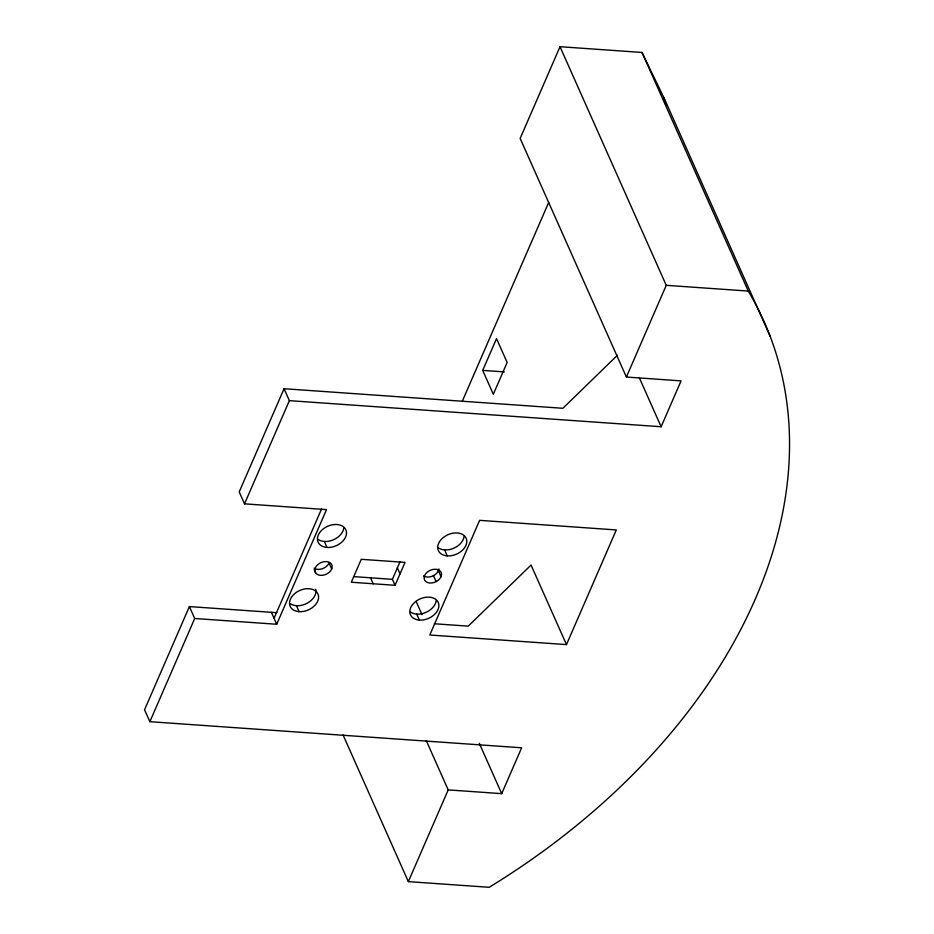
<?xml version="1.0" encoding="UTF-8"?>
<svg xmlns="http://www.w3.org/2000/svg" width="934" height="934" viewBox="0 0 934 934"><rect width="100%" height="100%" fill="white"/><g stroke="black" fill="none" stroke-linecap="round" stroke-linejoin="round"><path stroke-width="1.4" d="M276.861 612.704L189.392 606.575L144.548 709.758L149.86 721.69L521.639 747.795L501.71 793.655L448.203 789.895L426.243 740.58M617.479 355.212L562.875 408.286L284.053 388.719L239.209 491.914L244.521 503.846L326.526 509.602L276.709 624.262L194.704 618.495L189.392 606.575M149.86 721.69L194.704 618.495M244.521 503.846L289.365 400.651L284.053 388.719M274.059 618.296L321.553 508.96M770.211 336.45L663.981 97.837L642.02 52.456L560.015 46.7L520.156 138.43L626.387 377.044L681.061 380.885L661.132 426.745L289.365 400.651M462.155 401.562L548.655 202.503M482.703 370.389L496.514 338.61L507.139 362.462L493.327 394.241L482.703 370.389L504.302 371.907M395.047 585.303L405.017 562.373L361.271 559.303L351.312 582.232L395.047 585.303L392.397 579.337L400.149 561.497M626.387 377.044L666.246 285.314L560.015 46.7M642.02 52.456L748.262 291.069A590.008 412.069 -24 0 1 489.194 887.3L408.345 881.626L448.203 789.895M566.483 644.6L616.3 529.94L479.621 520.343L429.792 635.003L566.483 644.6L531.061 565.058L468.226 626.142L434.357 623.76M666.246 285.314L748.262 291.069M354.126 576.652L392.397 579.337M639.3 377.698L661.132 426.745M444.619 549.916L447.269 555.882A15.201 10.624 -24 0 0 466.58 539.513A15.201 10.624 -24 0 0 442.903 537.856A15.201 10.624 -24 0 0 447.269 555.882M438.385 570.744L441.035 576.71M433.446 575.636L436.096 581.602M416.132 601.438L422.028 614.689M479.282 743.277L501.71 793.655M397.37 567.872L400.032 573.838M416.716 614.128L419.366 620.094A15.201 10.624 -24 0 0 438.676 603.726A15.201 10.624 -24 0 0 415.011 602.056A15.201 10.624 -24 0 0 419.366 620.094M370.529 577.796L373.18 583.762M324.332 541.475L326.993 547.441A15.201 10.624 -24 0 0 346.304 531.072A15.201 10.624 -24 0 0 322.627 529.415A15.201 10.624 -24 0 0 326.993 547.441M331.687 569.039A9.118 6.375 -24 0 0 321.973 562.221L319.802 563.19A9.118 6.375 -24 0 0 315.575 572.916L316.801 574.13A9.118 6.375 -24 0 0 331.687 569.039L329.037 563.074A9.118 6.375 -24 0 1 314.139 568.164M314.221 569.577L315.82 573.161M296.44 605.687L299.09 611.653A15.201 10.624 -24 0 0 318.401 595.285A15.201 10.624 -24 0 0 294.724 593.615A15.201 10.624 -24 0 0 299.09 611.653M343.07 734.988L408.345 881.626M271.397 612.33L276.709 624.262M663.981 97.837L665.942 104.806M464.093 536.408A15.201 10.624 -24 0 1 453.971 548.13A15.201 10.624 -24 0 1 438.443 547.896M438.875 568.946A9.118 6.375 -24 0 1 433.866 575.449L431.695 576.418A9.118 6.375 -24 0 1 423.487 575.846M436.19 600.62A15.201 10.624 -24 0 1 426.067 612.342A15.201 10.624 -24 0 1 410.551 612.109M343.805 527.967A15.201 10.624 -24 0 1 333.683 539.689A15.201 10.624 -24 0 1 318.167 539.455M315.75 589.319A15.201 10.624 -24 0 1 307.555 603.002A15.201 10.624 -24 0 1 290.264 603.668M436.517 581.403L434.345 582.384A9.118 6.375 -24 0 1 424.631 575.566A9.118 6.375 -24 0 1 439.529 570.464L440.743 571.678A9.118 6.375 -24 0 1 436.517 581.403"/></g></svg>
